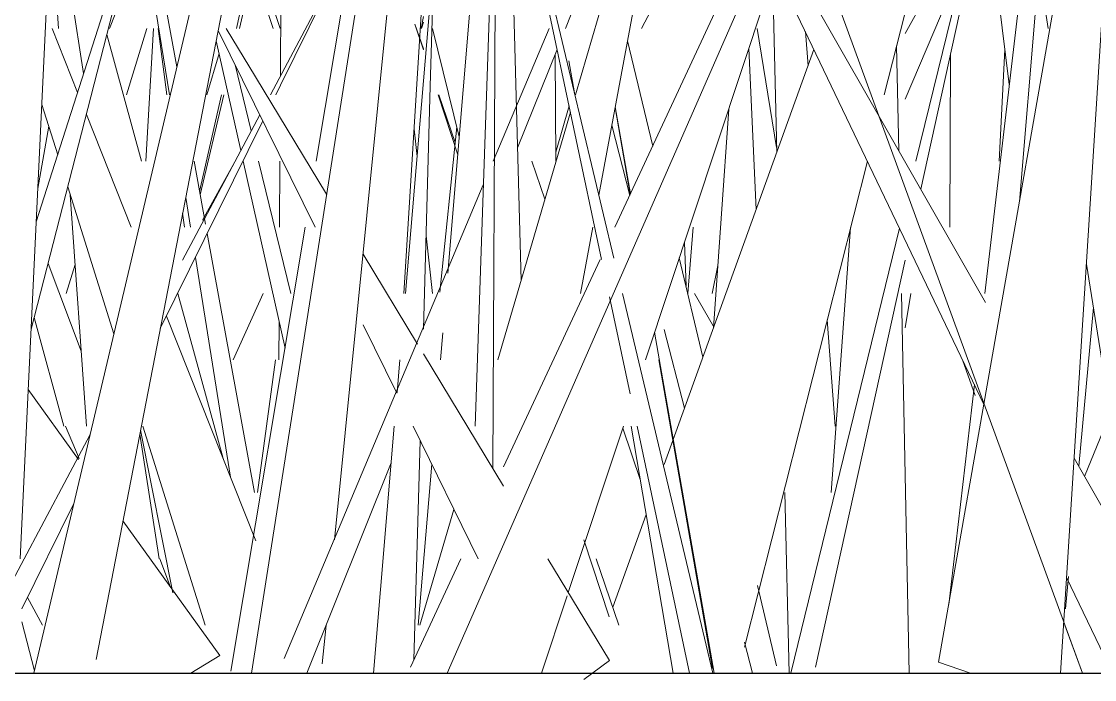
# Model space of a CAD drawing. Header units: millimetres. Extents: x -9575 to 27274, y -4387 to 11354.
# Drawn here: x -7064.97 to -7020.35, y 3047.73 to 3075.11 of the extents above; entities that cross this region are included whole.
import ezdxf

# ---------------------------------------------------------------- set-up
doc = ezdxf.new("R2010")
doc.units = ezdxf.units.MM
doc.layers.add('G-IMPT', color=8, linetype='Continuous', lineweight=9)

# ---------------------------------------------------------------- blocks, each defined once
blk = doc.blocks.new('Grass Array - 25_dwg-V48-North')
at = {"layer": 'G-IMPT'}
for p, q in [((-7047.272, 3048), (-7020.703, 3108.71)), ((-7064.459, 3048), (-7050.397, 3107.644)), ((-7052.711, 3069.306), (-7046.427, 3106.897)), ((-7055.406, 3048), (-7047.448, 3098.738)), ((-7025.664, 3098.032), (-7040.291, 3066.547)), ((-7052.423, 3097.211), (-7061.872, 3048.562)), ((-7047.073, 3096.341), (-7049.066, 3063.788)), ((-7058.511, 3073.227), (-7062.543, 3095.313)), ((-7026.834, 3048.454), (-7018.875, 3093.821)), ((-7065.024, 3052.752), (-7063.116, 3092.716)), ((-7047.243, 3064.638), (-7044.934, 3092.103)), ((-7029.096, 3072.065), (-7024.213, 3091.377)), ((-7048.334, 3089.846), (-7051.951, 3053.549)), ((-7054.202, 3072.844), (-7054.113, 3088.51)), ((-7041.931, 3072.065), (-7037.17, 3088.299)), ((-7027.579, 3068.13), (-7023.21, 3087.998)), ((-7020.854, 3048), (-7035.156, 3087.175)), ((-7037.927, 3085.859), (-7042.351, 3074.823)), ((-7024.035, 3085.76), (-7022.271, 3074.823)), ((-7019.399, 3085.508), (-7021.76, 3048)), ((-7045.045, 3084.996), (-7040.845, 3065.211)), ((-7039.026, 3061.029), (-7031.218, 3084.55)), ((-7044.726, 3084.241), (-7044.198, 3064.333)), ((-7045.376, 3056.532), (-7045.24, 3083.766)), ((-7064.568, 3062.31), (-7059.562, 3081.817)), ((-7039.193, 3074.823), (-7035.659, 3081.562)), ((-7038.526, 3081.001), (-7040.962, 3067.885)), ((-7024.981, 3080.749), (-7027.776, 3069.306)), ((-7062.389, 3072.942), (-7063.544, 3080.341)), ((-7060.068, 3079.846), (-7058.822, 3072.065)), ((-7028.228, 3074.61), (-7025.089, 3080.245)), ((-7024.824, 3079.892), (-7023.895, 3072.486)), ((-7054.21, 3074.823), (-7055.831, 3079.666)), ((-7024.908, 3063.788), (-7023.056, 3079.693)), ((-7055.924, 3079.185), (-7054.505, 3074.823)), ((-7040.337, 3065.265), (-7043.469, 3078.39)), ((-7054.616, 3072.065), (-7051.494, 3077.946)), ((-7054.198, 3072.466), (-7051.494, 3077.946)), ((-7049.002, 3063.788), (-7047.818, 3077.775)), ((-7047.97, 3072.416), (-7047.818, 3077.775)), ((-7061.308, 3074.823), (-7060.24, 3077.582)), ((-7056.033, 3074.823), (-7055.411, 3077.582)), ((-7055.317, 3077.32), (-7055.906, 3074.823)), ((-7045.455, 3077.467), (-7046.111, 3058.27)), ((-7024.953, 3059.176), (-7033.623, 3077.305)), ((-7032.969, 3077.582), (-7024.89, 3063.415)), ((-7022.668, 3077.285), (-7023.47, 3067.628)), ((-7063.585, 3077.113), (-7063.426, 3074.823)), ((-7033.738, 3076.959), (-7033.564, 3069.658)), ((-7026.092, 3076.911), (-7028.228, 3071.884)), ((-7061.468, 3075.833), (-7064.355, 3066.772)), ((-7048.609, 3075.004), (-7048.258, 3073.933)), ((-7048.609, 3075.004), (-7048.258, 3073.969)), ((-7048.258, 3075.325), (-7048.344, 3074.823)), ((-7048.341, 3074.823), (-7048.258, 3075.078)), ((-7062.638, 3072.162), (-7063.695, 3074.823)), ((-7059.977, 3069.306), (-7061.421, 3074.573)), ((-7059.763, 3074.823), (-7060.6, 3072.065)), ((-7059.485, 3074.823), (-7059.804, 3069.306)), ((-7059.283, 3074.823), (-7058.92, 3072.065)), ((-7052.758, 3066.547), (-7056.787, 3074.742)), ((-7055.24, 3072.808), (-7056.461, 3074.823)), ((-7046.766, 3070.313), (-7047.881, 3074.823)), ((-7045.351, 3069.306), (-7043.032, 3074.823)), ((-7033.569, 3069.867), (-7034.377, 3074.823)), ((-7032.264, 3073.263), (-7032.373, 3074.691)), ((-7056.872, 3074.307), (-7055.85, 3069.738)), ((-7038.722, 3069.923), (-7039.768, 3074.314)), ((-7038.722, 3069.923), (-7039.768, 3074.314)), ((-7028.491, 3069.73), (-7028.58, 3074.105)), ((-7056.755, 3073.785), (-7057.258, 3072.065)), ((-7042.701, 3073.952), (-7044.344, 3069.851)), ((-7042.782, 3073.748), (-7042.753, 3069.306)), ((-7032.017, 3073.948), (-7038.244, 3056.679)), ((-7034.72, 3074), (-7034.425, 3067.272)), ((-7026.372, 3066.547), (-7026.343, 3073.752)), ((-7024.318, 3069.306), (-7024.079, 3073.953)), ((-7055.415, 3070.558), (-7056.079, 3073.303)), ((-7041.979, 3072.148), (-7042.206, 3073.479)), ((-7055.24, 3072.808), (-7052.281, 3067.925)), ((-7054.198, 3072.466), (-7054.396, 3072.065)), ((-7047.97, 3072.416), (-7048.258, 3062.307)), ((-7057.563, 3068.032), (-7056.655, 3072.065)), ((-7056.557, 3072.065), (-7057.539, 3067.9)), ((-7047.647, 3072.065), (-7046.829, 3069.566)), ((-7047.613, 3072.065), (-7046.937, 3070.07)), ((-7064.121, 3071.663), (-7063.464, 3069.567)), ((-7042.202, 3071.604), (-7042.756, 3069.673)), ((-7040.284, 3071.534), (-7039.656, 3067.913)), ((-7039.645, 3067.936), (-7040.279, 3071.562)), ((-7036.192, 3062.371), (-7035.562, 3071.463)), ((-7060.406, 3066.547), (-7062.274, 3071.248)), ((-7054.934, 3070.973), (-7059.197, 3062.334)), ((-7058.273, 3065.174), (-7055.06, 3071.228)), ((-7045.167, 3061.029), (-7042.145, 3071.334)), ((-7063.836, 3070.755), (-7064.289, 3068.156)), ((-7048.647, 3070.635), (-7048.519, 3069.493)), ((-7047.578, 3063.848), (-7046.868, 3070.727)), ((-7040.421, 3070.795), (-7039.673, 3067.876)), ((-7057.317, 3066.682), (-7057.795, 3069.306)), ((-7057.438, 3066.841), (-7056.113, 3069.243)), ((-7055.753, 3069.306), (-7054.012, 3061.519)), ((-7053.777, 3063.788), (-7055.112, 3069.306)), ((-7054.238, 3066.547), (-7054.222, 3069.306)), ((-7043.742, 3069.306), (-7043.205, 3067.721)), ((-7034.906, 3049.082), (-7029.795, 3069.3)), ((-7063.047, 3068.236), (-7061.13, 3062.12)), ((-7054.051, 3048.604), (-7045.768, 3068.313)), ((-7062.943, 3067.905), (-7062.271, 3058.27)), ((-7058.138, 3067.787), (-7057.939, 3066.547)), ((-7058.273, 3067.141), (-7058.194, 3066.547)), ((-7056.259, 3048.079), (-7053.172, 3066.547)), ((-7041.211, 3066.547), (-7041.723, 3063.788)), ((-7037.038, 3066.547), (-7037.258, 3063.788)), ((-7028.46, 3066.509), (-7032.982, 3048)), ((-7030.492, 3066.541), (-7031.306, 3055.511)), ((-7055.277, 3055.511), (-7057.245, 3066.29)), ((-7048.148, 3066.193), (-7047.877, 3063.788)), ((-7037.334, 3064.092), (-7037.402, 3065.921)), ((-7057.738, 3065.29), (-7056.276, 3056.15)), ((-7050.767, 3065.428), (-7048.497, 3061.683)), ((-7040.914, 3065.204), (-7044.92, 3056.581)), ((-7036.633, 3061.148), (-7037.616, 3065.276)), ((-7036.633, 3061.148), (-7037.616, 3065.276)), ((-7031.951, 3048.25), (-7028.228, 3065.178)), ((-7063.868, 3065.036), (-7062.489, 3061.394)), ((-7062.741, 3065.006), (-7063.11, 3063.788)), ((-7036.254, 3063.788), (-7036.012, 3064.965)), ((-7020.689, 3065.017), (-7019.805, 3059.54)), ((-7056.583, 3056.923), (-7058.464, 3063.788)), ((-7054.916, 3063.788), (-7056.165, 3061.029)), ((-7036.217, 3048), (-7039.984, 3063.788)), ((-7036.202, 3062.451), (-7036.985, 3063.788)), ((-7036.202, 3062.451), (-7036.985, 3063.788)), ((-7028.052, 3048), (-7028.371, 3063.788)), ((-7027.99, 3063.788), (-7028.228, 3062.37)), ((-7020.767, 3056.185), (-7017.674, 3063.788)), ((-7040.515, 3063.655), (-7039.658, 3059.62)), ((-7021.006, 3056.603), (-7020.398, 3063.214)), ((-7063.216, 3058.27), (-7064.444, 3062.792)), ((-7055.226, 3053.507), (-7058.94, 3062.855)), ((-7054.269, 3061.029), (-7054.26, 3062.628)), ((-7049.364, 3059.642), (-7050.766, 3062.493)), ((-7031.13, 3058.27), (-7031.465, 3062.694)), ((-7047.546, 3061.029), (-7047.452, 3062.152)), ((-7036.163, 3048), (-7038.641, 3062.187)), ((-7038.244, 3062.302), (-7037.402, 3059.015)), ((-7048.258, 3061.289), (-7044.92, 3055.781)), ((-7055.162, 3055.511), (-7054.401, 3061.029)), ((-7049.35, 3059.676), (-7049.235, 3061.029)), ((-7038.461, 3061.029), (-7036.233, 3048.185)), ((-7025.842, 3061.029), (-7025.314, 3059.546)), ((-7062.596, 3056.89), (-7064.688, 3059.798)), ((-7026.414, 3050.846), (-7025.348, 3060.003)), ((-7063.144, 3058.27), (-7062.572, 3056.934)), ((-7060.017, 3058.113), (-7058.684, 3051.331)), ((-7059.923, 3058.27), (-7057.328, 3049.993)), ((-7050.338, 3048), (-7049.469, 3058.27)), ((-7045.977, 3052.752), (-7048.69, 3058.27)), ((-7042.237, 3051.354), (-7039.941, 3058.27)), ((-7039.969, 3058.185), (-7039.232, 3056.013)), ((-7037.868, 3048), (-7039.617, 3058.27)), ((-7039.371, 3058.27), (-7037.191, 3048)), ((-7067.235, 3048.286), (-7062.119, 3057.926)), ((-7059.24, 3052.752), (-7060.05, 3057.944)), ((-7048.391, 3057.662), (-7048.65, 3048.552)), ((-7049.598, 3056.746), (-7053.103, 3048)), ((-7048.474, 3049.993), (-7047.911, 3056.686)), ((-7021.197, 3056.939), (-7016.41, 3048.544)), ((-7033.229, 3055.511), (-7033.051, 3048)), ((-7062.802, 3055.027), (-7064.951, 3050.672)), ((-7048.403, 3049.993), (-7046.99, 3054.812)), ((-7038.993, 3054.604), (-7040.386, 3050.74)), ((-7056.726, 3048.735), (-7060.752, 3054.328)), ((-7041.582, 3053.542), (-7040.532, 3050.334)), ((-7059.215, 3052.752), (-7058.769, 3051.573)), ((-7046.699, 3052.752), (-7048.794, 3048.243)), ((-7043.085, 3052.752), (-7040.519, 3048.518)), ((-7040.133, 3049.993), (-7041.068, 3052.752)), ((-7021.552, 3050.666), (-7021.428, 3052.013)), ((-7019.608, 3048), (-7021.51, 3051.976)), ((-7033.574, 3048.301), (-7034.368, 3051.637)), ((-7033.574, 3048.301), (-7034.368, 3051.637)), ((-7064.103, 3049.993), (-7064.721, 3051.138)), ((-7043.35, 3048), (-7042.284, 3051.213)), ((-7064.424, 3048.096), (-7064.951, 3050.127)), ((-7064.424, 3048.096), (-7064.951, 3050.127)), ((-7052.306, 3049.99), (-7052.466, 3048.383)), ((-7020.854, 3048), (-7021.581, 3049.993)), ((-7034.906, 3049.279), (-7034.579, 3048)), ((-7056.726, 3048.735), (-7057.933, 3048)), ((-7041.582, 3047.729), (-7040.519, 3048.518)), ((-7026.834, 3048.454), (-7025.507, 3048))]:
    blk.add_line(p, q, dxfattribs=at)
blk = doc.blocks.new('Grass Array - Grass Array-V52-North')
blk.add_blockref('Grass Array - 25_dwg-V48-North', (0, 0))

msp = doc.modelspace()

# ---------------------------------------------------------------- linework, layer by layer
msp.add_line((-7466.268, 3048), (-6666.168, 3048))

# ---------------------------------------------------------------- block references
msp.add_blockref('Grass Array - Grass Array-V52-North', (0, 0))

doc.saveas('drawing.dxf')
